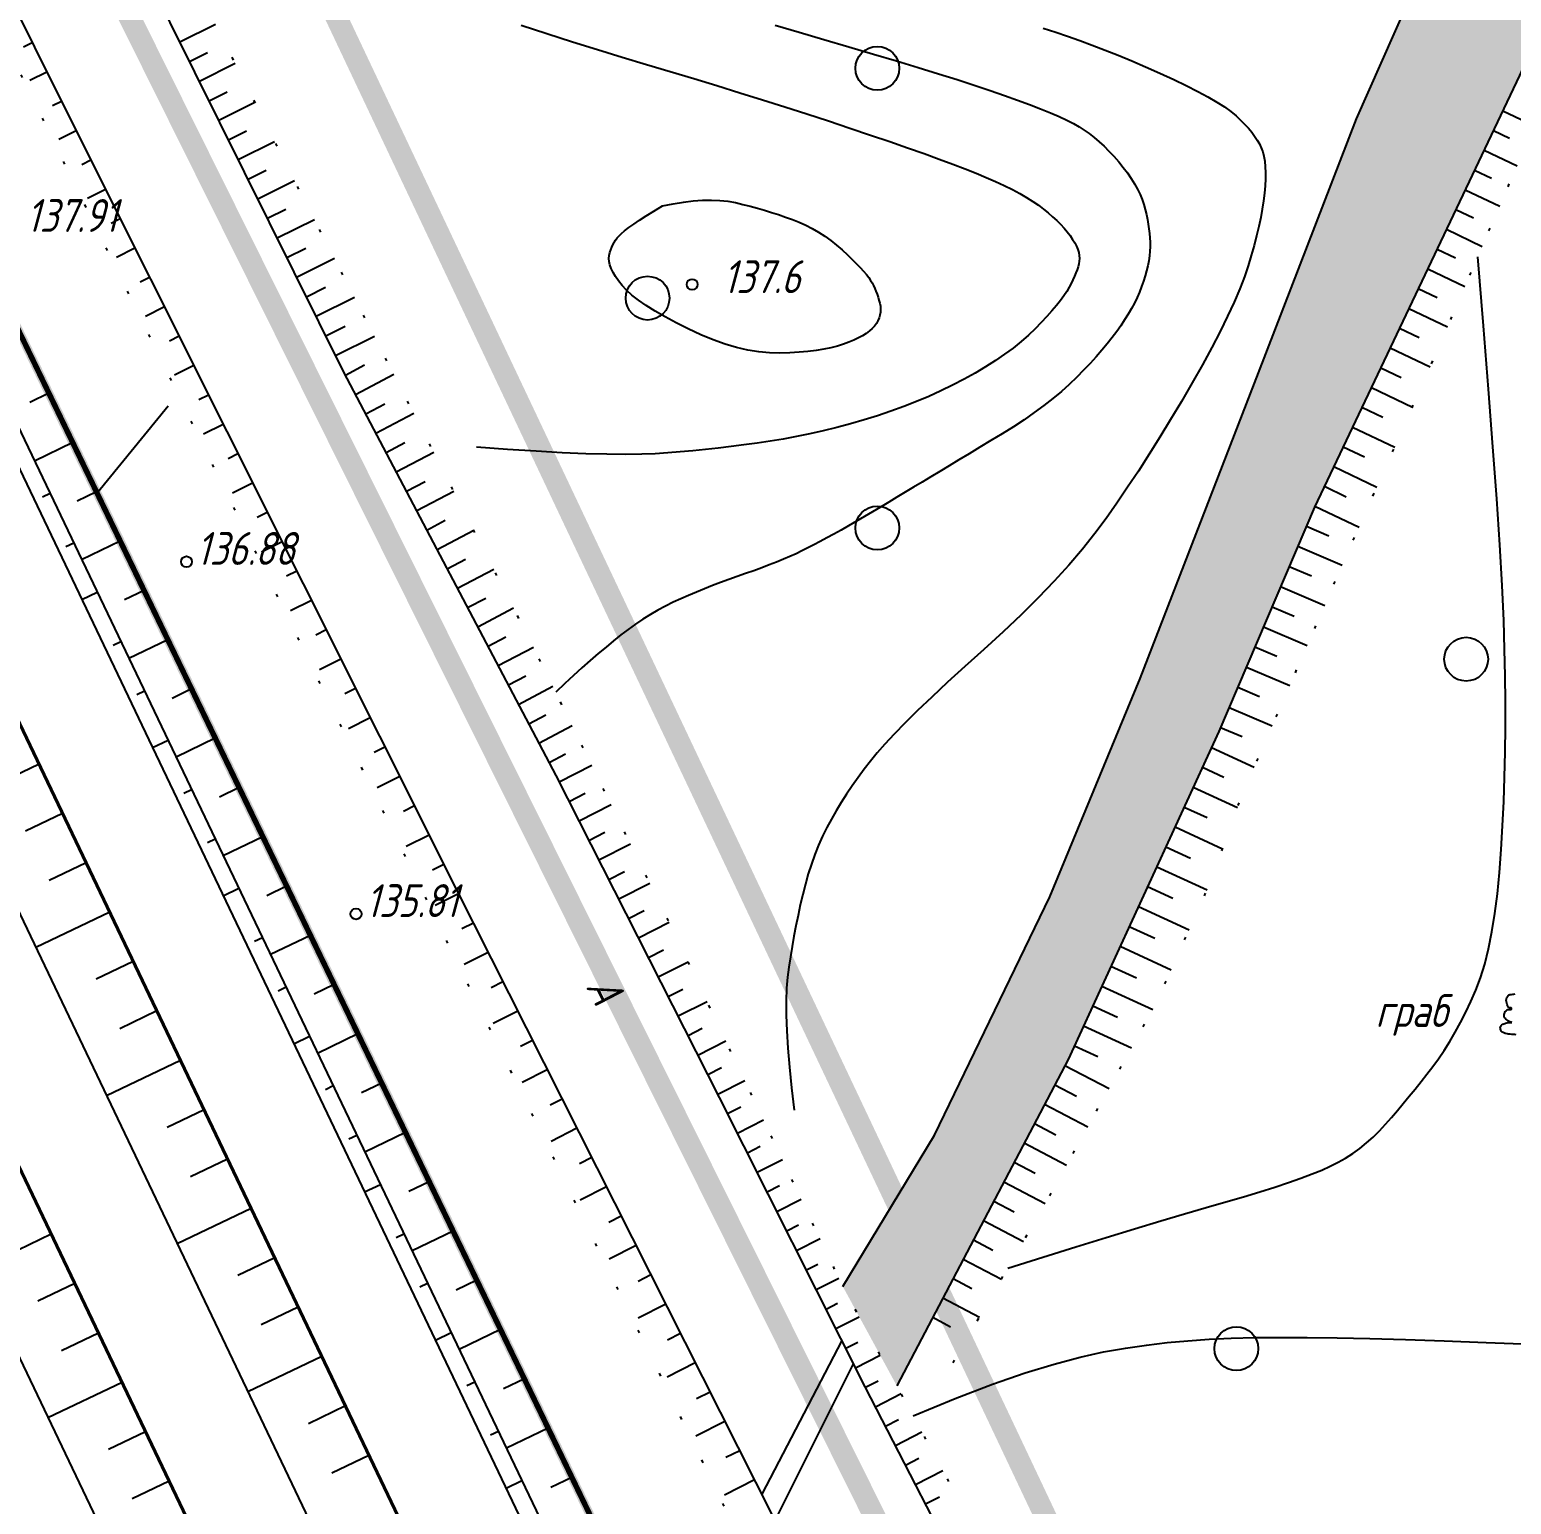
# Model space of a CAD drawing. Header units: millimetres. Extents: x 0 to 841, y 0 to 594.
# Drawn here: x 589.52 to 638.69, y 388.78 to 437.7 of the extents above; entities that cross this region are included whole.
import ezdxf

# ---------------------------------------------------------------- set-up
doc = ezdxf.new("R2010")
doc.units = ezdxf.units.MM
doc.linetypes.add('KONTUR', pattern=[1.5, 0, -1.5])
for name, color, linetype in [('00_доповнення_топоплан', 7, 'Continuous'), ('01_Земельний_відвід', 7, 'Continuous'), ('01_Земельний_відвід_існуючий', 7, 'Continuous'), ('01_Річка', 7, 'Continuous'), ('01_укоси', 7, 'Continuous'), ('0_Проектний_карьер', 7, 'Continuous'), ('CONT-MNR', 7, 'Continuous'), ('НАДЗЕМКА', 7, 'Continuous'), ('ПИКЕТЫ', 7, 'Continuous'), ('РЕЛЬЕФ', 7, 'Continuous')]:
    doc.layers.add(name, color=color, linetype=linetype)
doc.styles.add('Такие дела', font='GOST_A.TTF', dxfattribs={"oblique": 15})

# ---------------------------------------------------------------- blocks, each defined once
blk = doc.blocks.new('372')
blk.add_circle((0, 0), 1)

msp = doc.modelspace()

# ---------------------------------------------------------------- hatches: boundary and pattern name
at = {"layer": '00_доповнення_топоплан', "linetype": 'Continuous', "lineweight": 50}
h = msp.add_hatch(color=4, dxfattribs=at)
h.paths.add_polyline_path([(618.254, 398.893), (616.508, 396.006), (618.297, 392.717), (619.347, 394.717), (619.811, 395.601)])
h.paths.add_polyline_path([(639.236, 364.601, -0.029448), (637.495, 364.994), (637.673, 363.521), (638.457, 359.457), (639.417, 356.282), (642.77, 349.741), (645.322, 344.64), (650.014, 335.677), (652.635, 330.445), (653.71, 329.116), (654.264, 328.699), (654.4, 328.801), (654.426, 329.159), (654.275, 329.559), (653.789, 330.7), (652.646, 333.388), (651.308, 336.099), (647.783, 342.635), (644.158, 349.516), (641.498, 354.489), (639.856, 359.297), (639.385, 360.451), (639.326, 361.943)])
at = {"layer": '01_Річка', "linetype": 'Continuous', "lineweight": -3, "true_color": 0xf0ffff}
h = msp.add_hatch(color=7, dxfattribs=at)
h.dxf.hatch_style = 1
h.paths.add_polyline_path([(641.46, 441.981), (641.101, 444.127), (641.366, 450.418), (641.646, 453.945), (642.036, 455.643), (642.68, 458.058), (642.919, 459.575), (641.568, 459.788), (640.887, 455.479), (639.123, 448.628), (636.875, 442.238), (633.547, 434.745), (630.297, 426.315), (626.37, 416.176), (623.371, 408.932), (619.548, 401.033), (618.254, 398.893), (619.811, 395.601), (623.982, 403.542), (628.986, 414.419), (632.159, 421.864), (638.963, 436.182), (639.625, 437.648), (639.85, 437.956), (640.235, 438.009), (640.588, 437.753), (641.058, 437.123), (642.441, 434.697), (644.569, 429.897), (647.171, 425.302), (648.279, 421.476), (649.711, 416.339), (650.036, 412.958), (649.19, 407.378), (645.874, 396.349), (643.26, 388.558), (640.949, 382.757), (638.168, 376.006), (637.646, 374.054), (637.261, 369.051), (637.257, 366.972), (637.495, 364.994, 0.029448), (639.236, 364.601), (639.17, 366.519), (639.163, 372.242), (639.652, 374.47), (641.03, 378.178), (644.563, 387.714), (647.233, 395.399), (649.412, 402.441), (650.82, 407.726), (651.731, 412.131), (651.841, 413.895), (651.828, 415.249), (651.579, 417.138), (651.082, 419.032), (650.241, 421.224), (648.681, 424.925), (648.212, 426.814), (647.524, 427.893), (645.705, 430.942), (643.625, 436.095)])
h.paths.add_polyline_path([(650.195, 420.051, -1), (649.832, 420.051, -1)], flags=16)
h = msp.add_hatch(color=7, dxfattribs=at)
h.dxf.hatch_style = 1
h.paths.add_polyline_path([(641.46, 441.981), (641.101, 444.127), (641.366, 450.418), (641.646, 453.945), (642.036, 455.643), (642.68, 458.058), (642.919, 459.575), (641.568, 459.788), (640.887, 455.479), (639.123, 448.628), (636.875, 442.238), (633.547, 434.745), (630.297, 426.315), (626.37, 416.176), (623.371, 408.932), (619.548, 401.033), (618.254, 398.893), (619.811, 395.601), (623.982, 403.542), (628.986, 414.419), (632.159, 421.864), (638.963, 436.182), (639.625, 437.648), (639.85, 437.956), (640.235, 438.009), (640.588, 437.753), (641.058, 437.123), (642.441, 434.697), (644.569, 429.897), (647.171, 425.302), (648.279, 421.476), (649.711, 416.339), (650.036, 412.958), (649.19, 407.378), (645.874, 396.349), (643.26, 388.558), (640.949, 382.757), (638.168, 376.006), (637.646, 374.054), (637.261, 369.051), (637.257, 366.972), (637.495, 364.994, 0.029448), (639.236, 364.601), (639.17, 366.519), (639.163, 372.242), (639.652, 374.47), (641.03, 378.178), (644.563, 387.714), (647.233, 395.399), (649.412, 402.441), (650.82, 407.726), (651.731, 412.131), (651.841, 413.895), (651.828, 415.249), (651.579, 417.138), (651.082, 419.032), (650.241, 421.224), (648.681, 424.925), (648.212, 426.814), (647.524, 427.893), (645.705, 430.942), (643.625, 436.095)])
h.paths.add_polyline_path([(650.195, 420.051, -1), (649.832, 420.051, -1)], flags=16)
h = msp.add_hatch(color=7, dxfattribs=at)
h.dxf.hatch_style = 1
h.paths.add_polyline_path([(618.254, 398.893), (616.508, 396.006), (618.297, 392.717), (619.347, 394.717), (619.811, 395.601)])
h.paths.add_polyline_path([(639.236, 364.601, -0.029448), (637.495, 364.994), (637.673, 363.521), (638.457, 359.457), (639.417, 356.282), (642.77, 349.741), (645.322, 344.64), (650.014, 335.677), (652.635, 330.445), (653.71, 329.116), (654.264, 328.699), (654.4, 328.801), (654.426, 329.159), (654.275, 329.559), (653.789, 330.7), (652.646, 333.388), (651.308, 336.099), (647.783, 342.635), (644.158, 349.516), (641.498, 354.489), (639.856, 359.297), (639.385, 360.451), (639.326, 361.943)])

# ---------------------------------------------------------------- linework, layer by layer
at = {"color": 1, "linetype": 'Continuous', "lineweight": 211, "const_width": 0.29, "flags": 128}
msp.add_lwpolyline([(123.671, 409.928), (236.58, 412.69), (361.994, 454.744), (432.055, 462.57), (573.75, 459.654), (632.504, 337.889), (510.559, 265.396), (493.655, 226.608), (455.422, 175.511), (460.657, 59.554), (282.399, 115.395), (102.789, 133.927), (122.13, 353.577)], close=True, dxfattribs=at)
at = {"layer": '00_доповнення_топоплан', "color": 7, "linetype": 'Continuous', "lineweight": -3}
for p, q in [((594.508, 437.295), (595.692, 437.884)), ((595.154, 435.995), (596.346, 436.587)), ((595.8, 434.695), (596.999, 435.29)), ((638.407, 435.012), (639.415, 434.533)), ((596.446, 433.394), (597.652, 433.993)), ((637.783, 433.7), (638.88, 433.179)), ((597.092, 432.094), (598.312, 432.7)), ((637.16, 432.389), (638.303, 431.846)), ((597.738, 430.793), (598.974, 431.408)), ((636.537, 431.077), (637.726, 430.512)), ((598.383, 429.493), (599.637, 430.115)), ((635.914, 429.766), (637.15, 429.179)), ((599.029, 428.192), (600.299, 428.823)), ((635.29, 428.455), (636.573, 427.845)), ((599.675, 426.892), (600.962, 427.531)), ((634.667, 427.143), (635.996, 426.512)), ((600.338, 425.6), (601.609, 426.269)), ((634.044, 425.832), (635.408, 425.183)), ((601.014, 424.315), (602.272, 424.977)), ((633.421, 424.52), (634.818, 423.856)), ((601.69, 423.03), (602.934, 423.685)), ((632.797, 423.209), (634.228, 422.529)), ((602.366, 421.745), (603.597, 422.393)), ((632.174, 421.897), (633.638, 421.202)), ((603.042, 420.46), (604.259, 421.1)), ((631.604, 420.562), (633.078, 419.934)), ((603.718, 419.175), (604.922, 419.808)), ((631.034, 419.226), (632.498, 418.603)), ((604.394, 417.89), (605.584, 418.516)), ((630.465, 417.891), (631.918, 417.272)), ((605.071, 416.605), (606.243, 417.222)), ((629.896, 416.555), (631.337, 415.941)), ((605.747, 415.32), (606.885, 415.919)), ((629.327, 415.219), (630.757, 414.609)), ((606.423, 414.035), (607.528, 414.617)), ((628.742, 413.89), (630.16, 413.238)), ((607.096, 412.749), (608.178, 413.298)), ((628.135, 412.571), (629.601, 411.897)), ((607.753, 411.454), (608.821, 411.996)), ((627.529, 411.252), (629.11, 410.524)), ((608.411, 410.16), (609.463, 410.694)), ((626.922, 409.933), (628.592, 409.164)), ((609.069, 408.865), (610.105, 409.392)), ((626.315, 408.614), (627.997, 407.84)), ((609.727, 407.571), (610.748, 408.09)), ((625.708, 407.294), (627.402, 406.515)), ((610.384, 406.276), (611.375, 406.78)), ((625.101, 405.975), (626.793, 405.197)), ((611.042, 404.982), (612, 405.468)), ((624.495, 404.656), (626.087, 403.924)), ((611.7, 403.687), (612.625, 404.157)), ((623.877, 403.342), (625.339, 402.574)), ((612.357, 402.393), (613.25, 402.846)), ((623.202, 402.057), (624.635, 401.304)), ((613.011, 401.096), (613.876, 401.532)), ((622.527, 400.771), (623.931, 400.034)), ((613.664, 399.799), (614.501, 400.221)), ((621.852, 399.486), (623.226, 398.764)), ((614.317, 398.502), (615.125, 398.909)), ((621.177, 398.2), (622.498, 397.507)), ((614.971, 397.206), (615.75, 397.598)), ((620.501, 396.915), (621.769, 396.249)), ((615.624, 395.909), (616.375, 396.287)), ((619.826, 395.629), (621.04, 394.992)), ((616.277, 394.612), (617.054, 395.003)), ((616.93, 393.315), (617.748, 393.727)), ((617.59, 392.022), (618.437, 392.459)), ((618.255, 390.731), (619.131, 391.183)), ((618.92, 389.44), (619.825, 389.907))]:
    msp.add_line(p, q, dxfattribs=at)
at = {"layer": '00_доповнення_топоплан', "linetype": 'Continuous'}
for p, q in [((594.831, 436.645), (595.425, 436.94)), ((595.477, 435.345), (596.075, 435.642)), ((596.123, 434.044), (596.724, 434.343)), ((638.095, 434.356), (638.623, 434.105)), ((596.769, 432.744), (597.375, 433.045)), ((637.472, 433.045), (638.032, 432.778)), ((597.415, 431.443), (598.029, 431.749)), ((636.848, 431.733), (637.432, 431.456)), ((598.06, 430.143), (598.683, 430.452)), ((636.225, 430.422), (636.832, 430.134)), ((598.706, 428.843), (599.337, 429.156)), ((635.602, 429.11), (636.232, 428.811)), ((599.352, 427.542), (599.991, 427.86)), ((634.979, 427.799), (635.631, 427.489)), ((600, 426.243), (600.639, 426.579)), ((634.356, 426.487), (635.029, 426.167)), ((600.676, 424.958), (601.308, 425.29)), ((633.732, 425.176), (634.423, 424.848)), ((601.352, 423.673), (601.978, 424.002)), ((633.109, 423.864), (633.816, 423.529)), ((602.028, 422.388), (602.647, 422.713)), ((632.486, 422.553), (633.209, 422.209)), ((602.704, 421.103), (603.316, 421.425)), ((631.888, 421.23), (632.629, 420.914)), ((603.38, 419.818), (603.985, 420.136)), ((631.319, 419.894), (632.053, 419.581)), ((604.056, 418.533), (604.655, 418.847)), ((630.75, 418.559), (631.479, 418.248)), ((604.733, 417.248), (605.324, 417.559)), ((630.18, 417.223), (630.904, 416.914)), ((605.409, 415.963), (605.986, 416.267)), ((629.611, 415.887), (630.329, 415.581)), ((606.085, 414.678), (606.646, 414.973)), ((629.042, 414.551), (629.755, 414.248)), ((606.761, 413.393), (607.305, 413.679)), ((628.439, 413.231), (629.154, 412.901)), ((607.425, 412.101), (607.962, 412.374)), ((627.832, 411.911), (628.594, 411.561)), ((608.082, 410.807), (608.612, 411.076)), ((627.225, 410.592), (628.045, 410.215)), ((608.74, 409.512), (609.262, 409.778)), ((626.618, 409.273), (627.456, 408.888)), ((609.398, 408.218), (609.912, 408.479)), ((626.012, 407.954), (626.855, 407.566)), ((610.055, 406.923), (610.559, 407.179)), ((625.405, 406.635), (626.254, 406.244)), ((610.713, 405.629), (611.2, 405.876)), ((624.798, 405.316), (625.619, 404.938)), ((611.371, 404.334), (611.842, 404.574)), ((624.191, 403.997), (624.963, 403.642)), ((612.029, 403.04), (612.483, 403.271)), ((623.54, 402.7), (624.263, 402.319)), ((612.684, 401.744), (613.124, 401.966)), ((622.864, 401.414), (623.574, 401.041)), ((613.338, 400.448), (613.763, 400.662)), ((622.189, 400.129), (622.884, 399.764)), ((613.991, 399.151), (614.402, 399.358)), ((621.514, 398.843), (622.188, 398.489)), ((614.644, 397.854), (615.041, 398.054)), ((620.839, 397.558), (621.486, 397.218)), ((615.297, 396.557), (615.68, 396.75)), ((620.164, 396.272), (620.784, 395.946)), ((615.95, 395.261), (616.329, 395.451)), ((619.489, 394.987), (620.082, 394.675)), ((616.604, 393.964), (617.002, 394.165)), ((617.257, 392.667), (617.674, 392.882)), ((617.922, 391.376), (618.353, 391.599)), ((618.588, 390.086), (619.033, 390.315)), ((619.253, 388.795), (619.712, 389.032))]:
    msp.add_line(p, q, dxfattribs=at)
at = {"layer": '00_доповнення_топоплан', "linetype": 'KONTUR', "flags": 128}
for points in [[(719.084, 250.396), (719.117, 252.038), (719.149, 256.533), (719.072, 260.513), (718.899, 263.95), (718.645, 266.852), (718.338, 269.171), (718.047, 270.644), (717.764, 271.437), (717.356, 272.248), (716.818, 273.07), (716.127, 273.923), (715.234, 274.846), (713.892, 276.215), (713.422, 276.923), (713.129, 277.542), (712.381, 279.256), (712.031, 279.71), (711.645, 280.034), (710.945, 280.438), (710.076, 280.809), (708.857, 281.203), (705.78, 282.154), (704.283, 282.76), (703.028, 283.381), (702.041, 283.987), (701.217, 284.623), (700.407, 285.381), (699.721, 286.17), (699.578, 286.443), (699.389, 287.123), (699.238, 288.079), (699.166, 289.259), (699.162, 291.379), (699.279, 295.034), (699.571, 300.825), (700.081, 306.649), (700.107, 308.585), (700.153, 309.875), (700.063, 310.358), (699.819, 310.972), (699.493, 311.497), (699.083, 311.954), (698.577, 312.353), (697.968, 312.694), (697.215, 312.989), (696.279, 313.235), (695.07, 313.435), (693.167, 313.623), (690.345, 313.919), (685.516, 314.446), (684.307, 314.782), (683.463, 315.527), (682.109, 316.324), (680.739, 316.594), (677.25, 316.881), (673.227, 317.088), (670.407, 317.168), (668.542, 317.232), (667.582, 317.345), (666.499, 317.664), (664.523, 318.731), (661.701, 321.187), (659.407, 323.831), (657.89, 325.656), (656.041, 327.026), (652.919, 329.637), (648.702, 334.531), (645.368, 341.579), (641.446, 348.425), (638.21, 354.206), (633.618, 363.188), (629.257, 371.782), (623.011, 384.047), (616.508, 396.006), (610.848, 407.887), (606.104, 417.502), (597.869, 433.564), (587.04, 455.058), (583.333, 462.529), (583.016, 463.51), (583.587, 464.349), (584.474, 464.824), (585.741, 464.935), (587.531, 464.713), (589.432, 464.143), (595.554, 463.494), (597.845, 463.692), (599.242, 464.035)], [(620.166, 393.482), (623.253, 398.809), (626.878, 405.35), (628.743, 409.501), (629.721, 412.231), (633.276, 420.389), (635.876, 426.236), (638.943, 433.325), (639.704, 435.275), (639.672, 436.752), (639.523, 437.422)]]:
    msp.add_lwpolyline(points, dxfattribs=at)
at = {"layer": '00_доповнення_топоплан', "lineweight": 15}
msp.add_lwpolyline([(641.155, 346.009), (635.928, 356.316), (630.255, 367.34), (624.703, 378.221), (617.247, 392.686), (612.416, 402.277), (606.989, 412.958), (599.952, 426.335), (593.357, 439.614), (585.741, 454.475), (581.626, 462.562), (581.292, 463.306)], dxfattribs=at)
at = {"layer": '00_доповнення_топоплан', "color": 7, "linetype": 'Continuous', "lineweight": -3, "flags": 128}
for points in [[(616.508, 396.006), (619.548, 401.033), (623.371, 408.932), (626.37, 416.176), (630.297, 426.315), (633.547, 434.745), (636.875, 442.238), (639.123, 448.628)], [(639.625, 437.648), (638.963, 436.182), (632.159, 421.864), (628.986, 414.419), (623.982, 403.542), (619.347, 394.717)], [(619.347, 394.717), (618.297, 392.717)], [(616.476, 394.216), (613.815, 389.119)], [(614.256, 388.245), (616.863, 393.449)]]:
    msp.add_lwpolyline(points, dxfattribs=at)
at = {"layer": '00_доповнення_топоплан', "color": 30, "linetype": 'Continuous'}
for points in [[(605.831, 437.846), (606.69, 437.569), (607.535, 437.3), (608.367, 437.04), (609.185, 436.788), (609.989, 436.544), (610.781, 436.308), (611.56, 436.076), (612.33, 435.843), (613.09, 435.61), (613.84, 435.377), (614.58, 435.142), (615.31, 434.908), (616.031, 434.672), (616.742, 434.436), (617.425, 434.206), (618.063, 433.988), (618.655, 433.783), (619.202, 433.589), (619.703, 433.408), (620.158, 433.239), (620.568, 433.083), (620.933, 432.938), (621.264, 432.801), (621.575, 432.665), (621.864, 432.53), (622.132, 432.396), (622.379, 432.264), (622.605, 432.133), (622.811, 432.004), (622.995, 431.876), (623.163, 431.748), (623.321, 431.621), (623.468, 431.495), (623.605, 431.369), (623.731, 431.243), (623.847, 431.117), (623.952, 430.992), (624.047, 430.867), (624.13, 430.745), (624.201, 430.627), (624.258, 430.514), (624.302, 430.406), (624.334, 430.303), (624.352, 430.204), (624.358, 430.11), (624.351, 430.021), (624.334, 429.932), (624.31, 429.837), (624.278, 429.737), (624.24, 429.631), (624.194, 429.52), (624.142, 429.403), (624.082, 429.281), (624.015, 429.154), (623.935, 429.018), (623.838, 428.872), (623.724, 428.716), (623.592, 428.549), (623.442, 428.372), (623.274, 428.184), (623.089, 427.985), (622.886, 427.776), (622.664, 427.563), (622.422, 427.351), (622.158, 427.14), (621.874, 426.931), (621.57, 426.722), (621.244, 426.516), (620.898, 426.31), (620.532, 426.106), (620.15, 425.907), (619.758, 425.717), (619.357, 425.535), (618.947, 425.362), (618.527, 425.198), (618.097, 425.042), (617.658, 424.895), (617.209, 424.756), (616.757, 424.627), (616.307, 424.507), (615.859, 424.396), (615.414, 424.294), (614.972, 424.202), (614.532, 424.119), (614.094, 424.046), (613.659, 423.981), (613.226, 423.924), (612.797, 423.87), (612.37, 423.821), (611.947, 423.775), (611.527, 423.734), (611.109, 423.697), (610.695, 423.663), (610.284, 423.634), (609.833, 423.614), (609.299, 423.607), (608.681, 423.614), (607.981, 423.634), (607.197, 423.668), (606.331, 423.716), (605.381, 423.777), (604.349, 423.851)], [(614.257, 437.853), (615.062, 437.617), (615.879, 437.378), (616.711, 437.134), (617.525, 436.893), (618.29, 436.663), (619.008, 436.445), (619.677, 436.238), (620.297, 436.042), (620.87, 435.857), (621.394, 435.683), (621.87, 435.52), (622.303, 435.366), (622.702, 435.219), (623.065, 435.079), (623.392, 434.945), (623.684, 434.819), (623.94, 434.699), (624.161, 434.586), (624.346, 434.48), (624.514, 434.372), (624.68, 434.254), (624.845, 434.125), (625.01, 433.985), (625.174, 433.834), (625.337, 433.673), (625.499, 433.501), (625.66, 433.318), (625.814, 433.131), (625.953, 432.947), (626.079, 432.765), (626.19, 432.586), (626.288, 432.41), (626.371, 432.236), (626.44, 432.065), (626.495, 431.896), (626.54, 431.73), (626.58, 431.566), (626.614, 431.406), (626.642, 431.248), (626.665, 431.094), (626.683, 430.942), (626.695, 430.793), (626.702, 430.647), (626.702, 430.5), (626.694, 430.349), (626.678, 430.194), (626.655, 430.035), (626.624, 429.871), (626.585, 429.704), (626.539, 429.532), (626.484, 429.357), (626.422, 429.178), (626.35, 428.998), (626.269, 428.815), (626.18, 428.632), (626.081, 428.446), (625.974, 428.259), (625.857, 428.07), (625.732, 427.88), (625.595, 427.685), (625.445, 427.486), (625.282, 427.28), (625.106, 427.069), (624.916, 426.853), (624.713, 426.631), (624.497, 426.403), (624.267, 426.17), (624.022, 425.934), (623.759, 425.699), (623.477, 425.464), (623.176, 425.23), (622.857, 424.996), (622.52, 424.762), (622.165, 424.529), (621.791, 424.297), (621.414, 424.068), (621.05, 423.847), (620.699, 423.635), (620.36, 423.43), (620.035, 423.233), (619.722, 423.043), (619.422, 422.862), (619.135, 422.689), (618.855, 422.52), (618.577, 422.354), (618.302, 422.189), (618.029, 422.027), (617.758, 421.866), (617.489, 421.707), (617.222, 421.55), (616.958, 421.396), (616.699, 421.246), (616.45, 421.103), (616.21, 420.969), (615.979, 420.842), (615.758, 420.722), (615.547, 420.611), (615.344, 420.507), (615.151, 420.411), (614.957, 420.318), (614.752, 420.225), (614.535, 420.132), (614.306, 420.038), (614.066, 419.944), (613.815, 419.849), (613.551, 419.754), (613.277, 419.659), (612.998, 419.562), (612.722, 419.463), (612.449, 419.362), (612.179, 419.259), (611.911, 419.153), (611.647, 419.046), (611.386, 418.936), (611.128, 418.825), (610.873, 418.707), (610.619, 418.58), (610.368, 418.444), (610.119, 418.298), (609.872, 418.143), (609.627, 417.978), (609.385, 417.804), (609.144, 417.621), (608.901, 417.427), (608.65, 417.221), (608.391, 417.002), (608.124, 416.772), (607.849, 416.529), (607.567, 416.275), (607.277, 416.008), (606.979, 415.729)], [(623.159, 437.75), (623.578, 437.616), (623.967, 437.485), (624.368, 437.343), (624.781, 437.189), (625.207, 437.024), (625.644, 436.849), (626.093, 436.662), (626.554, 436.464), (627.027, 436.255), (627.486, 436.045), (627.904, 435.844), (628.282, 435.653), (628.619, 435.471), (628.915, 435.299), (629.17, 435.136), (629.384, 434.983), (629.558, 434.839), (629.705, 434.701), (629.84, 434.564), (629.963, 434.43), (630.073, 434.297), (630.17, 434.165), (630.256, 434.036), (630.329, 433.908), (630.389, 433.782), (630.438, 433.649), (630.477, 433.5), (630.506, 433.336), (630.525, 433.155), (630.534, 432.959), (630.532, 432.747), (630.52, 432.519), (630.499, 432.275), (630.466, 432.017), (630.424, 431.747), (630.372, 431.464), (630.309, 431.17), (630.236, 430.862), (630.153, 430.543), (630.06, 430.211), (629.956, 429.867), (629.832, 429.5), (629.677, 429.099), (629.491, 428.664), (629.273, 428.196), (629.025, 427.693), (628.747, 427.156), (628.437, 426.585), (628.096, 425.98), (627.739, 425.366), (627.383, 424.767), (627.027, 424.183), (626.67, 423.614), (626.314, 423.06), (625.958, 422.522), (625.601, 421.998), (625.245, 421.49), (624.87, 420.983), (624.457, 420.467), (624.006, 419.939), (623.518, 419.401), (622.992, 418.853), (622.428, 418.294), (621.826, 417.724), (621.186, 417.144), (620.555, 416.578), (619.978, 416.051), (619.455, 415.563), (618.986, 415.115), (618.571, 414.705), (618.21, 414.335), (617.903, 414.003), (617.65, 413.711), (617.429, 413.438), (617.216, 413.165), (617.013, 412.891), (616.818, 412.617), (616.632, 412.342), (616.455, 412.066), (616.287, 411.79), (616.128, 411.514), (615.978, 411.233), (615.836, 410.943), (615.704, 410.644), (615.58, 410.336), (615.466, 410.019), (615.36, 409.693), (615.263, 409.359), (615.175, 409.015), (615.095, 408.667), (615.019, 408.321), (614.949, 407.976), (614.884, 407.631), (614.824, 407.288), (614.769, 406.946), (614.719, 406.606), (614.675, 406.266), (614.642, 405.9), (614.626, 405.482), (614.627, 405.011), (614.645, 404.487), (614.681, 403.91), (614.733, 403.28), (614.803, 402.598), (614.89, 401.863)], [(610.521, 431.852), (610.876, 431.926), (611.216, 431.982), (611.541, 432.022), (611.852, 432.044), (612.148, 432.049), (612.429, 432.037), (612.695, 432.008), (612.947, 431.962), (613.19, 431.905), (613.431, 431.844), (613.67, 431.78), (613.907, 431.712), (614.142, 431.64), (614.375, 431.565), (614.606, 431.485), (614.835, 431.402), (615.06, 431.312), (615.28, 431.212), (615.494, 431.101), (615.702, 430.98), (615.905, 430.849), (616.103, 430.707), (616.295, 430.555), (616.482, 430.393), (616.657, 430.231), (616.816, 430.079), (616.959, 429.937), (617.085, 429.806), (617.195, 429.685), (617.288, 429.574), (617.365, 429.474), (617.426, 429.384), (617.476, 429.297), (617.523, 429.209), (617.567, 429.118), (617.607, 429.024), (617.643, 428.929), (617.677, 428.83), (617.706, 428.73), (617.733, 428.627), (617.752, 428.524), (617.759, 428.423), (617.755, 428.325), (617.738, 428.229), (617.711, 428.136), (617.671, 428.045), (617.62, 427.956), (617.557, 427.87), (617.481, 427.786), (617.39, 427.705), (617.284, 427.626), (617.162, 427.549), (617.026, 427.475), (616.874, 427.403), (616.707, 427.333), (616.525, 427.266), (616.327, 427.204), (616.11, 427.149), (615.874, 427.101), (615.62, 427.061), (615.347, 427.027), (615.056, 427.001), (614.746, 426.982), (614.418, 426.97), (614.075, 426.976), (613.722, 427.008), (613.357, 427.067), (612.983, 427.154), (612.597, 427.268), (612.201, 427.408), (611.795, 427.576), (611.377, 427.771), (610.973, 427.976), (610.606, 428.174), (610.276, 428.366), (609.983, 428.55), (609.727, 428.728), (609.508, 428.898), (609.327, 429.062), (609.182, 429.219), (609.065, 429.369), (608.966, 429.512), (608.885, 429.647), (608.823, 429.774), (608.779, 429.895), (608.753, 430.008), (608.745, 430.113), (608.755, 430.212), (608.777, 430.305), (608.805, 430.394), (608.838, 430.481), (608.876, 430.564), (608.919, 430.644), (608.968, 430.721), (609.023, 430.795), (609.082, 430.865), (609.159, 430.941), (609.265, 431.031), (609.401, 431.133), (609.566, 431.25), (609.761, 431.38), (609.985, 431.524), (610.238, 431.681), (610.521, 431.852)], [(621.984, 396.621), (623.146, 396.985), (624.235, 397.323), (625.249, 397.636), (626.189, 397.923), (627.056, 398.185), (627.848, 398.422), (628.567, 398.633), (629.211, 398.818), (629.797, 398.988), (630.339, 399.151), (630.838, 399.308), (631.294, 399.459), (631.706, 399.603), (632.075, 399.742), (632.4, 399.873), (632.682, 399.999), (632.938, 400.128), (633.187, 400.27), (633.427, 400.424), (633.66, 400.592), (633.885, 400.772), (634.103, 400.965), (634.312, 401.171), (634.514, 401.39), (634.711, 401.617), (634.908, 401.848), (635.105, 402.081), (635.301, 402.319), (635.496, 402.56), (635.692, 402.804), (635.887, 403.052), (636.081, 403.303), (636.273, 403.564), (636.462, 403.841), (636.646, 404.134), (636.827, 404.443), (637.003, 404.769), (637.176, 405.11), (637.345, 405.467), (637.51, 405.84), (637.666, 406.247), (637.807, 406.704), (637.935, 407.211), (638.047, 407.769), (638.146, 408.377), (638.23, 409.036), (638.3, 409.745), (638.356, 410.504), (638.4, 411.295), (638.436, 412.096), (638.463, 412.909), (638.481, 413.732), (638.491, 414.567), (638.492, 415.413), (638.484, 416.269), (638.467, 417.137), (638.435, 418.105), (638.38, 419.261), (638.303, 420.606), (638.203, 422.14), (638.08, 423.863), (637.934, 425.774), (637.766, 427.873), (637.575, 430.162)], [(618.838, 391.722), (620.239, 392.296), (621.471, 392.765), (622.556, 393.141), (623.517, 393.437), (624.377, 393.664), (625.159, 393.837), (625.885, 393.966), (626.58, 394.066), (627.264, 394.147), (627.953, 394.211), (628.658, 394.26), (629.394, 394.294), (630.174, 394.314), (631.011, 394.322), (631.918, 394.318), (632.908, 394.304), (633.992, 394.279), (635.176, 394.246), (636.462, 394.203), (637.852, 394.152), (639.348, 394.094)]]:
    msp.add_lwpolyline(points, dxfattribs=at)
at = {"layer": '00_доповнення_топоплан', "color": 7, "linetype": 'Continuous', "lineweight": -3, "flags": 128}
for points in [[(638.701, 404.764, -0.039126), (638.613, 404.804, -0.044778), (638.544, 404.85, -0.017775), (638.479, 404.906, -0.068494), (638.465, 404.924, -0.113835), (638.454, 404.959, -0.056935), (638.455, 405.032, -0.044585), (638.468, 405.09, -0.066262), (638.486, 405.126, -0.088744), (638.514, 405.156, -0.051871), (638.574, 405.192, -0.207623), (638.654, 405.193, 0.407049), (638.696, 405.21, 0.573429), (638.667, 405.25, -0.268376), (638.589, 405.285, -0.050424), (638.562, 405.333, -0.037607), (638.536, 405.404, -0.070956), (638.523, 405.51, -0.089249), (638.539, 405.593, -0.090094), (638.583, 405.666, -0.174999), (638.622, 405.687, -0.000801), (638.661, 405.693, -0.000205), (638.814, 405.715, -0.000325)], [(638.849, 404.361, -0.004185), (638.653, 404.375, -0.037546), (638.511, 404.397, -0.052498), (638.415, 404.431, -0.124207), (638.363, 404.473, -0.101242), (638.329, 404.547, -0.072482), (638.324, 404.603, -0.111298), (638.334, 404.638, -0.100201), (638.372, 404.684, -0.070391), (638.445, 404.726, -0.024833), (638.501, 404.746, -0.019966), (638.572, 404.764, -0.052942), (638.624, 404.77, -0.036026), (638.701, 404.764)]]:
    msp.add_lwpolyline(points, format="xyb", dxfattribs=at)
at = {"layer": '00_доповнення_топоплан', "color": 7, "linetype": 'Continuous'}
msp.add_circle((611.507, 429.248), 0.181, dxfattribs=at)
at = {"layer": '01_Земельний_відвід', "color": 2, "linetype": 'Continuous', "lineweight": 50, "const_width": 0.726, "flags": 128}
msp.add_lwpolyline([(579.471, 465.008), (635.079, 353.128), (631.772, 333.794), (624.992, 336.444), (618.748, 338.386), (603.651, 340.822), (582.274, 346.721), (571.62, 357.643)], close=True, dxfattribs=at)
at = {"layer": '01_Земельний_відвід_існуючий', "color": 2, "linetype": 'Continuous', "lineweight": 50, "const_width": 0.726}
for points in [[(586.612, 465.781), (654.87, 321.492), (658.213, 318.087), (665.441, 311.865), (696.586, 310.443), (695.435, 280.539), (707.44, 280.364), (716.94, 271.416), (718.903, 250.682), (724.878, 239.639), (735.492, 242.5), (740.433, 224.023), (748.542, 222.208), (749.969, 222.462), (750.056, 220.647), (784.28, 225.878), (836, 237.26)], [(579.471, 465.008), (571.62, 357.643), (582.274, 346.721), (603.651, 340.822), (618.748, 338.386), (624.992, 336.444), (631.772, 333.794), (635.079, 353.128), (579.471, 465.008)]]:
    msp.add_lwpolyline(points, dxfattribs=at)
at = {"layer": '01_укоси', "color": 7, "linetype": 'Continuous'}
for p, q in [((590.163, 425.639), (589.532, 425.334)), ((590.163, 425.639), (589.532, 425.334)), ((591.741, 422.369), (591.104, 422.062)), ((591.741, 422.369), (591.104, 422.062)), ((590.201, 422.309), (589.946, 422.187)), ((590.201, 422.309), (589.946, 422.187)), ((590.984, 420.672), (590.728, 420.55)), ((590.984, 420.672), (590.728, 420.55)), ((593.318, 419.1), (592.675, 418.79)), ((593.318, 419.1), (592.675, 418.79)), ((592.55, 417.397), (592.293, 417.274)), ((592.55, 417.397), (592.293, 417.274)), ((593.333, 415.76), (593.076, 415.637)), ((593.333, 415.76), (593.076, 415.637)), ((594.896, 415.831), (594.247, 415.518)), ((596.473, 412.561), (595.819, 412.246)), ((594.899, 412.485), (594.641, 412.361)), ((590.617, 411.699), (589.389, 411.113)), ((595.682, 410.847), (595.423, 410.724)), ((591.399, 410.062), (590.171, 409.475)), ((598.051, 409.292), (597.39, 408.973)), ((597.248, 407.572), (596.988, 407.448)), ((592.963, 406.786), (591.735, 406.199)), ((598.03, 405.935), (597.771, 405.811)), ((599.628, 406.023), (598.962, 405.701)), ((593.745, 405.148), (592.517, 404.561)), ((601.206, 402.753), (600.534, 402.429)), ((599.596, 402.66), (599.335, 402.535)), ((595.309, 401.872), (594.081, 401.286)), ((600.379, 401.023), (600.118, 400.898)), ((596.091, 400.234), (594.863, 399.648)), ((602.783, 399.484), (602.105, 399.157)), ((601.945, 397.748), (601.683, 397.622)), ((597.655, 396.959), (596.427, 396.372)), ((591.024, 396.104), (589.795, 395.518)), ((602.728, 396.11), (602.465, 395.985)), ((604.361, 396.215), (603.677, 395.885)), ((598.437, 395.321), (597.209, 394.734)), ((591.806, 394.466), (590.577, 393.88)), ((605.938, 392.946), (605.249, 392.613)), ((604.294, 392.835), (604.03, 392.709)), ((600.001, 392.045), (598.773, 391.458)), ((593.37, 391.191), (592.141, 390.604)), ((605.077, 391.198), (604.813, 391.072)), ((600.783, 390.407), (599.555, 389.821)), ((594.152, 389.553), (592.923, 388.966)), ((607.516, 389.676), (606.821, 389.341))]:
    msp.add_line(p, q, dxfattribs=at)
at = {"layer": '01_укоси', "color": 7, "linetype": 'Continuous', "lineweight": 25}
for p, q in [((590.952, 424.004), (589.684, 423.392)), ((590.952, 424.004), (589.684, 423.392)), ((592.529, 420.735), (591.249, 420.117)), ((592.529, 420.735), (591.249, 420.117)), ((591.767, 419.035), (591.254, 418.789)), ((591.767, 419.035), (591.254, 418.789)), ((594.107, 417.465), (592.815, 416.842)), ((594.107, 417.465), (592.815, 416.842)), ((594.116, 414.122), (593.6, 413.876)), ((595.684, 414.196), (594.381, 413.567)), ((589.835, 413.337), (587.378, 412.164)), ((597.262, 410.927), (595.947, 410.292)), ((596.465, 409.21), (595.946, 408.962)), ((592.181, 408.424), (589.724, 407.251)), ((598.839, 407.657), (597.513, 407.017)), ((598.813, 404.298), (598.293, 404.049)), ((600.417, 404.388), (599.079, 403.742)), ((594.527, 403.51), (592.07, 402.337)), ((601.994, 401.119), (600.645, 400.468)), ((601.162, 399.385), (600.639, 399.135)), ((596.873, 398.596), (594.416, 397.423)), ((603.572, 397.849), (602.211, 397.193)), ((590.242, 397.742), (587.785, 396.569)), ((603.511, 394.473), (602.985, 394.221)), ((605.149, 394.58), (603.776, 393.918)), ((599.219, 393.683), (596.763, 392.51)), ((592.588, 392.829), (590.131, 391.655)), ((606.727, 391.311), (605.342, 390.643)), ((605.86, 389.561), (605.331, 389.308))]:
    msp.add_line(p, q, dxfattribs=at)
at = {"layer": '0_Проектний_карьер', "color": 7, "linetype": 'Continuous', "lineweight": -3, "flags": 128}
for points, const_width in [([(505.713, 457.284), (526.361, 456.122), (526.745, 459.732), (537.005, 460.109), (541.182, 460.324), (555.602, 460.028, -0.282326), (581.638, 443.306), (619.112, 365.643, -0.389019), (606.015, 322.142), (511.571, 265.998, 0.158117), (510.092, 264.315), (503.295, 249.466), (496.118, 238.33)], 0.181), ([(536.468, 455.048), (549.98, 454.949), (555.665, 454.762, -0.280085), (576.59, 441.078), (613.841, 363.059, -0.387839), (603, 327.317), (508.295, 271.018, 0.158117), (504.303, 266.475), (492.785, 239.768)], 0.109), ([(548.228, 452.241), (548.228, 452.241), (548.551, 448.626), (553.302, 448.46, -0.279573), (571.819, 436.326), (608.109, 360.322, -0.387839), (599.754, 332.778), (505.049, 276.479, 0.158117), (498.47, 268.991), (491.668, 253.218), (491.439, 252.688, -0.086212), (487.042, 247.961), (486.654, 247.719)], 0.109)]:
    msp.add_lwpolyline(points, format="xyb", dxfattribs=dict(at, const_width=const_width))
for points in [[(495.827, 452.367), (506.957, 454.284), (526.361, 456.122), (526.745, 459.732), (536.853, 459.384), (541.166, 459.378), (555.709, 458.93, -0.280539), (580.383, 442.843), (617.681, 364.837, -0.387997), (605.214, 323.692), (510.766, 267.547, 0.158117), (508.608, 265.09), (502.186, 249.945), (496.118, 238.33)], [(536.852, 458.658), (541.15, 458.652), (555.618, 458.289, -0.282216), (579.917, 442.534), (617.117, 364.623, -0.387839), (604.855, 324.197), (510.15, 267.898, 0.158117), (507.637, 265.037), (501.293, 250.33), (496.086, 238.256)], [(548.228, 452.241), (553.362, 452.077, -0.28037), (575.101, 437.876), (611.384, 361.886, -0.387839), (601.609, 329.658), (506.904, 273.358, 0.158117), (501.803, 267.553), (490.838, 242.129)], [(484.049, 447.585), (485.263, 447.697), (516.549, 449.488), (520.424, 449.758), (520.747, 446.143), (525.969, 446.478), (540.871, 446.17), (553.232, 445.726, -0.279303), (569.368, 435.14), (605.652, 359.149, -0.387839), (598.363, 335.118), (503.658, 278.819, 0.158117), (495.97, 270.069), (490.606, 257.63), (488.939, 253.766, -0.140304), (484.615, 248.552)]]:
    msp.add_lwpolyline(points, format="xyb", dxfattribs=at)
at = {"layer": 'CONT-MNR', "color": 30, "linetype": 'Continuous', "flags": 128}
for points in [[(605.831, 437.846), (606.69, 437.569), (607.535, 437.3), (608.367, 437.04), (609.185, 436.788), (609.989, 436.544), (610.781, 436.308), (611.56, 436.076), (612.33, 435.843), (613.09, 435.61), (613.84, 435.377), (614.58, 435.142), (615.31, 434.908), (616.031, 434.672), (616.742, 434.436), (617.425, 434.206), (618.063, 433.988), (618.655, 433.783), (619.202, 433.589), (619.703, 433.408), (620.158, 433.239), (620.568, 433.083), (620.933, 432.938), (621.264, 432.801), (621.575, 432.665), (621.864, 432.53), (622.132, 432.396), (622.379, 432.264), (622.605, 432.133), (622.811, 432.004), (622.995, 431.876), (623.163, 431.748), (623.321, 431.621), (623.468, 431.495), (623.605, 431.369), (623.731, 431.243), (623.847, 431.117), (623.952, 430.992), (624.047, 430.867), (624.13, 430.745), (624.201, 430.627), (624.258, 430.514), (624.302, 430.406), (624.334, 430.303), (624.352, 430.204), (624.358, 430.11), (624.351, 430.021), (624.334, 429.932), (624.31, 429.837), (624.278, 429.737), (624.24, 429.631), (624.194, 429.52), (624.142, 429.403), (624.082, 429.281), (624.015, 429.154), (623.935, 429.018), (623.838, 428.872), (623.724, 428.716), (623.592, 428.549), (623.442, 428.372), (623.274, 428.184), (623.089, 427.985), (622.886, 427.776), (622.664, 427.563), (622.422, 427.351), (622.158, 427.14), (621.874, 426.931), (621.57, 426.722), (621.244, 426.516), (620.898, 426.31), (620.532, 426.106), (620.15, 425.907), (619.758, 425.717), (619.357, 425.535), (618.947, 425.362), (618.527, 425.198), (618.097, 425.042), (617.658, 424.895), (617.209, 424.756), (616.757, 424.627), (616.307, 424.507), (615.859, 424.396), (615.414, 424.294), (614.972, 424.202), (614.532, 424.119), (614.094, 424.046), (613.659, 423.981), (613.226, 423.924), (612.797, 423.87), (612.37, 423.821), (611.947, 423.775), (611.527, 423.734), (611.109, 423.697), (610.695, 423.663), (610.284, 423.634), (609.833, 423.614), (609.299, 423.607), (608.681, 423.614), (607.981, 423.634), (607.197, 423.668), (606.331, 423.716), (605.381, 423.777), (604.349, 423.851)], [(614.257, 437.853), (615.062, 437.617), (615.879, 437.378), (616.711, 437.134), (617.525, 436.893), (618.29, 436.663), (619.008, 436.445), (619.677, 436.238), (620.297, 436.042), (620.87, 435.857), (621.394, 435.683), (621.87, 435.52), (622.303, 435.366), (622.702, 435.219), (623.065, 435.079), (623.392, 434.945), (623.684, 434.819), (623.94, 434.699), (624.161, 434.586), (624.346, 434.48), (624.514, 434.372), (624.68, 434.254), (624.845, 434.125), (625.01, 433.985), (625.174, 433.834), (625.337, 433.673), (625.499, 433.501), (625.66, 433.318), (625.814, 433.131), (625.953, 432.947), (626.079, 432.765), (626.19, 432.586), (626.288, 432.41), (626.371, 432.236), (626.44, 432.065), (626.495, 431.896), (626.54, 431.73), (626.58, 431.566), (626.614, 431.406), (626.642, 431.248), (626.665, 431.094), (626.683, 430.942), (626.695, 430.793), (626.702, 430.647), (626.702, 430.5), (626.694, 430.349), (626.678, 430.194), (626.655, 430.035), (626.624, 429.871), (626.585, 429.704), (626.539, 429.532), (626.484, 429.357), (626.422, 429.178), (626.35, 428.998), (626.269, 428.815), (626.18, 428.632), (626.081, 428.446), (625.974, 428.259), (625.857, 428.07), (625.732, 427.88), (625.595, 427.685), (625.445, 427.486), (625.282, 427.28), (625.106, 427.069), (624.916, 426.853), (624.713, 426.631), (624.497, 426.403), (624.267, 426.17), (624.022, 425.934), (623.759, 425.699), (623.477, 425.464), (623.176, 425.23), (622.857, 424.996), (622.52, 424.762), (622.165, 424.529), (621.791, 424.297), (621.414, 424.068), (621.05, 423.847), (620.699, 423.635), (620.36, 423.43), (620.035, 423.233), (619.722, 423.043), (619.422, 422.862), (619.135, 422.689), (618.855, 422.52), (618.577, 422.354), (618.302, 422.189), (618.029, 422.027), (617.758, 421.866), (617.489, 421.707), (617.222, 421.55), (616.958, 421.396), (616.699, 421.246), (616.45, 421.103), (616.21, 420.969), (615.979, 420.842), (615.758, 420.722), (615.547, 420.611), (615.344, 420.507), (615.151, 420.411), (614.957, 420.318), (614.752, 420.225), (614.535, 420.132), (614.306, 420.038), (614.066, 419.944), (613.815, 419.849), (613.551, 419.754), (613.277, 419.659), (612.998, 419.562), (612.722, 419.463), (612.449, 419.362), (612.179, 419.259), (611.911, 419.153), (611.647, 419.046), (611.386, 418.936), (611.128, 418.825), (610.873, 418.707), (610.619, 418.58), (610.368, 418.444), (610.119, 418.298), (609.872, 418.143), (609.627, 417.978), (609.385, 417.804), (609.144, 417.621), (608.901, 417.427), (608.65, 417.221), (608.391, 417.002), (608.124, 416.772), (607.849, 416.529), (607.567, 416.275), (607.277, 416.008), (606.979, 415.729)], [(623.159, 437.75), (623.578, 437.616), (623.967, 437.485), (624.368, 437.343), (624.781, 437.189), (625.207, 437.024), (625.644, 436.849), (626.093, 436.662), (626.554, 436.464), (627.027, 436.255), (627.486, 436.045), (627.904, 435.844), (628.282, 435.653), (628.619, 435.471), (628.915, 435.299), (629.17, 435.136), (629.384, 434.983), (629.558, 434.839), (629.705, 434.701), (629.84, 434.564), (629.963, 434.43), (630.073, 434.297), (630.17, 434.165), (630.256, 434.036), (630.329, 433.908), (630.389, 433.782), (630.438, 433.649), (630.477, 433.5), (630.506, 433.336), (630.525, 433.155), (630.534, 432.959), (630.532, 432.747), (630.52, 432.519), (630.499, 432.275), (630.466, 432.017), (630.424, 431.747), (630.372, 431.464), (630.309, 431.17), (630.236, 430.862), (630.153, 430.543), (630.06, 430.211), (629.956, 429.867), (629.832, 429.5), (629.677, 429.099), (629.491, 428.664), (629.273, 428.196), (629.025, 427.693), (628.747, 427.156), (628.437, 426.585), (628.096, 425.98), (627.739, 425.366), (627.383, 424.767), (627.027, 424.183), (626.67, 423.614), (626.314, 423.06), (625.958, 422.522), (625.601, 421.998), (625.245, 421.49), (624.87, 420.983), (624.457, 420.467), (624.006, 419.939), (623.518, 419.401), (622.992, 418.853), (622.428, 418.294), (621.826, 417.724), (621.186, 417.144), (620.555, 416.578), (619.978, 416.051), (619.455, 415.563), (618.986, 415.115), (618.571, 414.705), (618.21, 414.335), (617.903, 414.003), (617.65, 413.711), (617.429, 413.438), (617.216, 413.165), (617.013, 412.891), (616.818, 412.617), (616.632, 412.342), (616.455, 412.066), (616.287, 411.79), (616.128, 411.514), (615.978, 411.233), (615.836, 410.943), (615.704, 410.644), (615.58, 410.336), (615.466, 410.019), (615.36, 409.693), (615.263, 409.359), (615.175, 409.015), (615.095, 408.667), (615.019, 408.321), (614.949, 407.976), (614.884, 407.631), (614.824, 407.288), (614.769, 406.946), (614.719, 406.606), (614.675, 406.266), (614.642, 405.9), (614.626, 405.482), (614.627, 405.011), (614.645, 404.487), (614.681, 403.91), (614.733, 403.28), (614.803, 402.598), (614.89, 401.863)], [(610.521, 431.852), (610.876, 431.926), (611.216, 431.982), (611.541, 432.022), (611.852, 432.044), (612.148, 432.049), (612.429, 432.037), (612.695, 432.008), (612.947, 431.962), (613.19, 431.905), (613.431, 431.844), (613.67, 431.78), (613.907, 431.712), (614.142, 431.64), (614.375, 431.565), (614.606, 431.485), (614.835, 431.402), (615.06, 431.312), (615.28, 431.212), (615.494, 431.101), (615.702, 430.98), (615.905, 430.849), (616.103, 430.707), (616.295, 430.555), (616.482, 430.393), (616.657, 430.231), (616.816, 430.079), (616.959, 429.937), (617.085, 429.806), (617.195, 429.685), (617.288, 429.574), (617.365, 429.474), (617.426, 429.384), (617.476, 429.297), (617.523, 429.209), (617.567, 429.118), (617.607, 429.024), (617.643, 428.929), (617.677, 428.83), (617.706, 428.73), (617.733, 428.627), (617.752, 428.524), (617.759, 428.423), (617.755, 428.325), (617.738, 428.229), (617.711, 428.136), (617.671, 428.045), (617.62, 427.956), (617.557, 427.87), (617.481, 427.786), (617.39, 427.705), (617.284, 427.626), (617.162, 427.549), (617.026, 427.475), (616.874, 427.403), (616.707, 427.333), (616.525, 427.266), (616.327, 427.204), (616.11, 427.149), (615.874, 427.101), (615.62, 427.061), (615.347, 427.027), (615.056, 427.001), (614.746, 426.982), (614.418, 426.97), (614.075, 426.976), (613.722, 427.008), (613.357, 427.067), (612.983, 427.154), (612.597, 427.268), (612.201, 427.408), (611.795, 427.576), (611.377, 427.771), (610.973, 427.976), (610.606, 428.174), (610.276, 428.366), (609.983, 428.55), (609.727, 428.728), (609.508, 428.898), (609.327, 429.062), (609.182, 429.219), (609.065, 429.369), (608.966, 429.512), (608.885, 429.647), (608.823, 429.774), (608.779, 429.895), (608.753, 430.008), (608.745, 430.113), (608.755, 430.212), (608.777, 430.305), (608.805, 430.394), (608.838, 430.481), (608.876, 430.564), (608.919, 430.644), (608.968, 430.721), (609.023, 430.795), (609.082, 430.865), (609.159, 430.941), (609.265, 431.031), (609.401, 431.133), (609.566, 431.25), (609.761, 431.38), (609.985, 431.524), (610.238, 431.681), (610.521, 431.852)], [(621.984, 396.621), (623.146, 396.985), (624.235, 397.323), (625.249, 397.636), (626.189, 397.923), (627.056, 398.185), (627.848, 398.422), (628.567, 398.633), (629.211, 398.818), (629.797, 398.988), (630.339, 399.151), (630.838, 399.308), (631.294, 399.459), (631.706, 399.603), (632.075, 399.742), (632.4, 399.873), (632.682, 399.999), (632.938, 400.128), (633.187, 400.27), (633.427, 400.424), (633.66, 400.592), (633.885, 400.772), (634.103, 400.965), (634.312, 401.171), (634.514, 401.39), (634.711, 401.617), (634.908, 401.848), (635.105, 402.081), (635.301, 402.319), (635.496, 402.56), (635.692, 402.804), (635.887, 403.052), (636.081, 403.303), (636.273, 403.564), (636.462, 403.841), (636.646, 404.134), (636.827, 404.443), (637.003, 404.769), (637.176, 405.11), (637.345, 405.467), (637.51, 405.84), (637.666, 406.247), (637.807, 406.704), (637.935, 407.211), (638.047, 407.769), (638.146, 408.377), (638.23, 409.036), (638.3, 409.745), (638.356, 410.504), (638.4, 411.295), (638.436, 412.096), (638.463, 412.909), (638.481, 413.732), (638.491, 414.567), (638.492, 415.413), (638.484, 416.269), (638.467, 417.137), (638.435, 418.105), (638.38, 419.261), (638.303, 420.606), (638.203, 422.14), (638.08, 423.863), (637.934, 425.774), (637.766, 427.873), (637.575, 430.162)], [(618.838, 391.722), (620.239, 392.296), (621.471, 392.765), (622.556, 393.141), (623.517, 393.437), (624.377, 393.664), (625.159, 393.837), (625.885, 393.966), (626.58, 394.066), (627.264, 394.147), (627.953, 394.211), (628.658, 394.26), (629.394, 394.294), (630.174, 394.314), (631.011, 394.322), (631.918, 394.318), (632.908, 394.304), (633.992, 394.279), (635.176, 394.246), (636.462, 394.203), (637.852, 394.152), (639.348, 394.094)]]:
    msp.add_lwpolyline(points, dxfattribs=at)
at = {"layer": 'CONT-MNR', "color": 30, "linetype": 'Continuous', "elevation": 49.731, "flags": 128}
msp.add_lwpolyline([(594.115, 425.212), (591.761, 422.326)], dxfattribs=at)
at = {"layer": 'НАДЗЕМКА', "color": 0, "linetype": 'Continuous'}
for points in [[(641.155, 346.009), (635.928, 356.316), (630.255, 367.34), (624.703, 378.221), (617.247, 392.686), (612.416, 402.277), (606.989, 412.958), (599.952, 426.335), (593.357, 439.614), (585.741, 454.475), (581.626, 462.562), (581.292, 463.306)], [(616.508, 396.006), (619.548, 401.033), (623.371, 408.932), (626.37, 416.176), (630.297, 426.315), (633.547, 434.745), (636.875, 442.238), (639.123, 448.628)], [(639.625, 437.648), (638.963, 436.182), (632.159, 421.864), (628.986, 414.419), (623.982, 403.542), (619.347, 394.717)], [(616.476, 394.216), (613.815, 389.119)], [(614.256, 388.245), (616.863, 393.449)]]:
    msp.add_lwpolyline(points, dxfattribs=at)
at = {"layer": 'ПИКЕТЫ', "color": 7, "linetype": 'Continuous'}
for centre in [(594.728, 420.051), (600.353, 408.368)]:
    msp.add_circle(centre, 0.181, dxfattribs=at)
at = {"layer": 'РЕЛЬЕФ', "linetype": 'Continuous'}
for p, q in [((589.608, 437.267), (589.316, 437.122)), ((590.094, 436.292), (589.525, 436.009)), ((590.579, 435.317), (590.285, 435.171)), ((591.065, 434.343), (590.487, 434.053)), ((591.553, 433.369), (591.254, 433.219)), ((592.041, 432.396), (591.448, 432.098)), ((592.529, 431.422), (592.224, 431.269)), ((593.017, 430.449), (592.409, 430.144)), ((593.505, 429.475), (593.194, 429.319)), ((593.994, 428.502), (593.371, 428.189)), ((594.482, 427.528), (594.165, 427.369)), ((594.97, 426.555), (594.332, 426.235)), ((595.458, 425.581), (595.135, 425.419)), ((595.946, 424.608), (595.293, 424.28)), ((596.434, 423.634), (596.105, 423.469)), ((596.922, 422.661), (596.254, 422.326)), ((597.41, 421.687), (597.075, 421.519)), ((597.898, 420.714), (597.215, 420.371)), ((598.386, 419.74), (598.045, 419.569)), ((598.874, 418.766), (598.177, 418.417)), ((599.362, 417.793), (599.015, 417.619)), ((599.85, 416.819), (599.138, 416.462)), ((600.338, 415.846), (599.985, 415.669)), ((600.826, 414.872), (600.099, 414.508)), ((601.314, 413.899), (600.955, 413.719)), ((601.802, 412.925), (601.06, 412.553)), ((602.29, 411.952), (601.925, 411.769)), ((602.778, 410.978), (602.021, 410.599)), ((603.266, 410.005), (602.896, 409.819)), ((603.755, 409.032), (602.984, 408.642)), ((604.246, 408.06), (603.868, 407.869)), ((604.737, 407.088), (603.945, 406.688)), ((605.228, 406.116), (604.842, 405.921)), ((605.719, 405.144), (604.906, 404.733)), ((606.21, 404.172), (605.816, 403.972)), ((606.701, 403.2), (605.868, 402.778)), ((607.192, 402.228), (606.79, 402.024)), ((607.683, 401.256), (606.829, 400.824)), ((608.174, 400.284), (607.763, 400.076)), ((608.665, 399.312), (607.79, 398.869)), ((609.156, 398.34), (608.737, 398.128)), ((609.647, 397.367), (608.751, 396.915)), ((610.138, 396.395), (609.711, 396.18)), ((610.629, 395.423), (609.712, 394.96)), ((611.12, 394.451), (610.685, 394.231)), ((611.612, 393.479), (610.672, 393.005)), ((612.103, 392.507), (611.656, 392.282)), ((612.594, 391.535), (611.627, 391.047)), ((613.085, 390.563), (612.628, 390.333)), ((613.576, 389.591), (612.582, 389.09))]:
    msp.add_line(p, q, dxfattribs=at)
at = {"layer": 'РЕЛЬЕФ'}
for p, q in [((638.407, 435.012), (639.415, 434.533)), ((638.095, 434.356), (638.623, 434.105)), ((637.783, 433.7), (638.88, 433.179)), ((637.472, 433.045), (638.032, 432.778)), ((637.16, 432.389), (638.303, 431.846)), ((636.848, 431.733), (637.432, 431.456)), ((636.537, 431.077), (637.726, 430.512)), ((636.225, 430.422), (636.832, 430.134)), ((635.914, 429.766), (637.15, 429.179)), ((635.602, 429.11), (636.232, 428.811)), ((635.29, 428.455), (636.573, 427.845)), ((634.979, 427.799), (635.631, 427.489)), ((634.667, 427.143), (635.996, 426.512)), ((634.356, 426.487), (635.029, 426.167)), ((634.044, 425.832), (635.408, 425.183)), ((633.732, 425.176), (634.423, 424.848)), ((633.421, 424.52), (634.818, 423.856)), ((633.109, 423.864), (633.816, 423.529)), ((632.797, 423.209), (634.228, 422.529)), ((632.486, 422.553), (633.209, 422.209)), ((632.174, 421.897), (633.638, 421.202)), ((631.888, 421.23), (632.629, 420.914)), ((631.604, 420.562), (633.078, 419.934)), ((631.319, 419.894), (632.053, 419.581)), ((631.034, 419.226), (632.498, 418.603)), ((630.75, 418.559), (631.479, 418.248)), ((630.465, 417.891), (631.918, 417.272)), ((630.18, 417.223), (630.904, 416.914)), ((629.896, 416.555), (631.337, 415.941)), ((629.611, 415.887), (630.329, 415.581)), ((629.327, 415.219), (630.757, 414.609)), ((629.042, 414.551), (629.755, 414.248)), ((628.742, 413.89), (630.16, 413.238)), ((628.439, 413.231), (629.154, 412.901)), ((628.135, 412.571), (629.601, 411.897)), ((627.832, 411.911), (628.594, 411.561)), ((627.529, 411.252), (629.11, 410.524)), ((627.225, 410.592), (628.045, 410.215)), ((626.922, 409.933), (628.592, 409.164)), ((626.618, 409.273), (627.456, 408.888)), ((626.315, 408.614), (627.997, 407.84)), ((626.012, 407.954), (626.855, 407.566)), ((625.708, 407.294), (627.402, 406.515)), ((625.405, 406.635), (626.254, 406.244)), ((625.101, 405.975), (626.793, 405.197)), ((624.798, 405.316), (625.619, 404.938)), ((624.495, 404.656), (626.087, 403.924)), ((624.191, 403.997), (624.963, 403.642)), ((623.877, 403.342), (625.339, 402.574)), ((623.54, 402.7), (624.263, 402.319)), ((623.202, 402.057), (624.635, 401.304)), ((622.864, 401.414), (623.574, 401.041)), ((622.527, 400.771), (623.931, 400.034)), ((622.189, 400.129), (622.884, 399.764)), ((621.852, 399.486), (623.226, 398.764)), ((621.514, 398.843), (622.188, 398.489)), ((621.177, 398.2), (622.498, 397.507)), ((620.839, 397.558), (621.486, 397.218)), ((620.501, 396.915), (621.769, 396.249)), ((620.164, 396.272), (620.784, 395.946)), ((619.826, 395.629), (621.04, 394.992)), ((619.489, 394.987), (620.082, 394.675))]:
    msp.add_line(p, q, dxfattribs=at)
at = {"layer": 'РЕЛЬЕФ', "linetype": 'KONTUR', "flags": 128}
for points in [[(719.084, 250.396), (719.117, 252.038), (719.149, 256.533), (719.072, 260.513), (718.899, 263.95), (718.645, 266.852), (718.338, 269.171), (718.047, 270.644), (717.764, 271.437), (717.356, 272.248), (716.818, 273.07), (716.127, 273.923), (715.234, 274.846), (713.892, 276.215), (713.422, 276.923), (713.129, 277.542), (712.381, 279.256), (712.031, 279.71), (711.645, 280.034), (710.945, 280.438), (710.076, 280.809), (708.857, 281.203), (705.78, 282.154), (704.283, 282.76), (703.028, 283.381), (702.041, 283.987), (701.217, 284.623), (700.407, 285.381), (699.721, 286.17), (699.578, 286.443), (699.389, 287.123), (699.238, 288.079), (699.166, 289.259), (699.162, 291.379), (699.279, 295.034), (699.571, 300.825), (700.081, 306.649), (700.107, 308.585), (700.153, 309.875), (700.063, 310.358), (699.819, 310.972), (699.493, 311.497), (699.083, 311.954), (698.577, 312.353), (697.968, 312.694), (697.215, 312.989), (696.279, 313.235), (695.07, 313.435), (693.167, 313.623), (690.345, 313.919), (685.516, 314.446), (684.307, 314.782), (683.463, 315.527), (682.109, 316.324), (680.739, 316.594), (677.25, 316.881), (673.227, 317.088), (670.407, 317.168), (668.542, 317.232), (667.582, 317.345), (666.499, 317.664), (664.523, 318.731), (661.701, 321.187), (659.407, 323.831), (657.89, 325.656), (656.041, 327.026), (652.919, 329.637), (648.702, 334.531), (645.368, 341.579), (641.446, 348.425), (638.21, 354.206), (633.618, 363.188), (629.257, 371.782), (623.011, 384.047), (616.508, 396.006), (610.848, 407.887), (606.104, 417.502), (597.869, 433.564), (587.04, 455.058), (583.333, 462.529), (583.016, 463.51), (583.587, 464.349), (584.474, 464.824), (585.741, 464.935), (587.531, 464.713), (589.432, 464.143), (595.554, 463.494), (597.845, 463.692), (599.242, 464.035)], [(576.339, 463.623), (576.576, 461.705), (579.364, 456.055), (584.445, 445.84), (589.369, 435.915), (610.157, 393.644), (627.995, 357.1), (634.696, 343.67), (631.811, 326.07)], [(620.166, 393.482), (623.253, 398.809), (626.878, 405.35), (628.743, 409.501), (629.721, 412.231), (633.276, 420.389), (635.876, 426.236), (638.943, 433.325), (639.704, 435.275), (639.672, 436.752), (639.523, 437.422)]]:
    msp.add_lwpolyline(points, dxfattribs=at)
at = {"layer": 'РЕЛЬЕФ', "flags": 128}
msp.add_lwpolyline([(576.498, 463.585), (590.998, 434.477), (603.665, 409.209), (616.532, 383.74), (637.16, 343.535), (635.981, 334.105), (632.948, 326.142)], dxfattribs=at)

# ---------------------------------------------------------------- block references
at = {"layer": '00_доповнення_топоплан', "color": 0, "linetype": 'Continuous', "xscale": 0.7260000000000001, "yscale": 0.7260000000000001, "zscale": 0.7260000000000001}
for p in [(617.65, 436.418), (610.027, 428.795), (617.65, 421.172), (637.19, 416.818), (629.567, 393.949)]:
    msp.add_blockref('372', p, dxfattribs=at)

# ---------------------------------------------------------------- texts
at = {"layer": '00_доповнення_топоплан', "color": 7, "linetype": 'Continuous', "style": 'Такие дела', "oblique": 15}
for s, p in [('137.6', (612.531, 428.961)), ('граб', (634.183, 404.619))]:
    msp.add_text(s, height=1.089, dxfattribs=at).set_placement(p)
at = {"layer": 'ПИКЕТЫ', "color": 7, "linetype": 'Continuous', "style": 'Такие дела', "oblique": 15}
for s, p in [('137.91', (589.414, 430.991)), ('136.88', (595.053, 419.946)), ('135.81', (600.678, 408.264))]:
    msp.add_text(s, height=1.089, dxfattribs=at).set_placement(p)
at = {"layer": 'РЕЛЬЕФ', "color": 7, "style": 'Такие дела', "oblique": 15}
msp.add_text('А', height=1.089, rotation=296.1934, dxfattribs=at).set_placement((607.966, 405.967))

doc.saveas('drawing.dxf')
